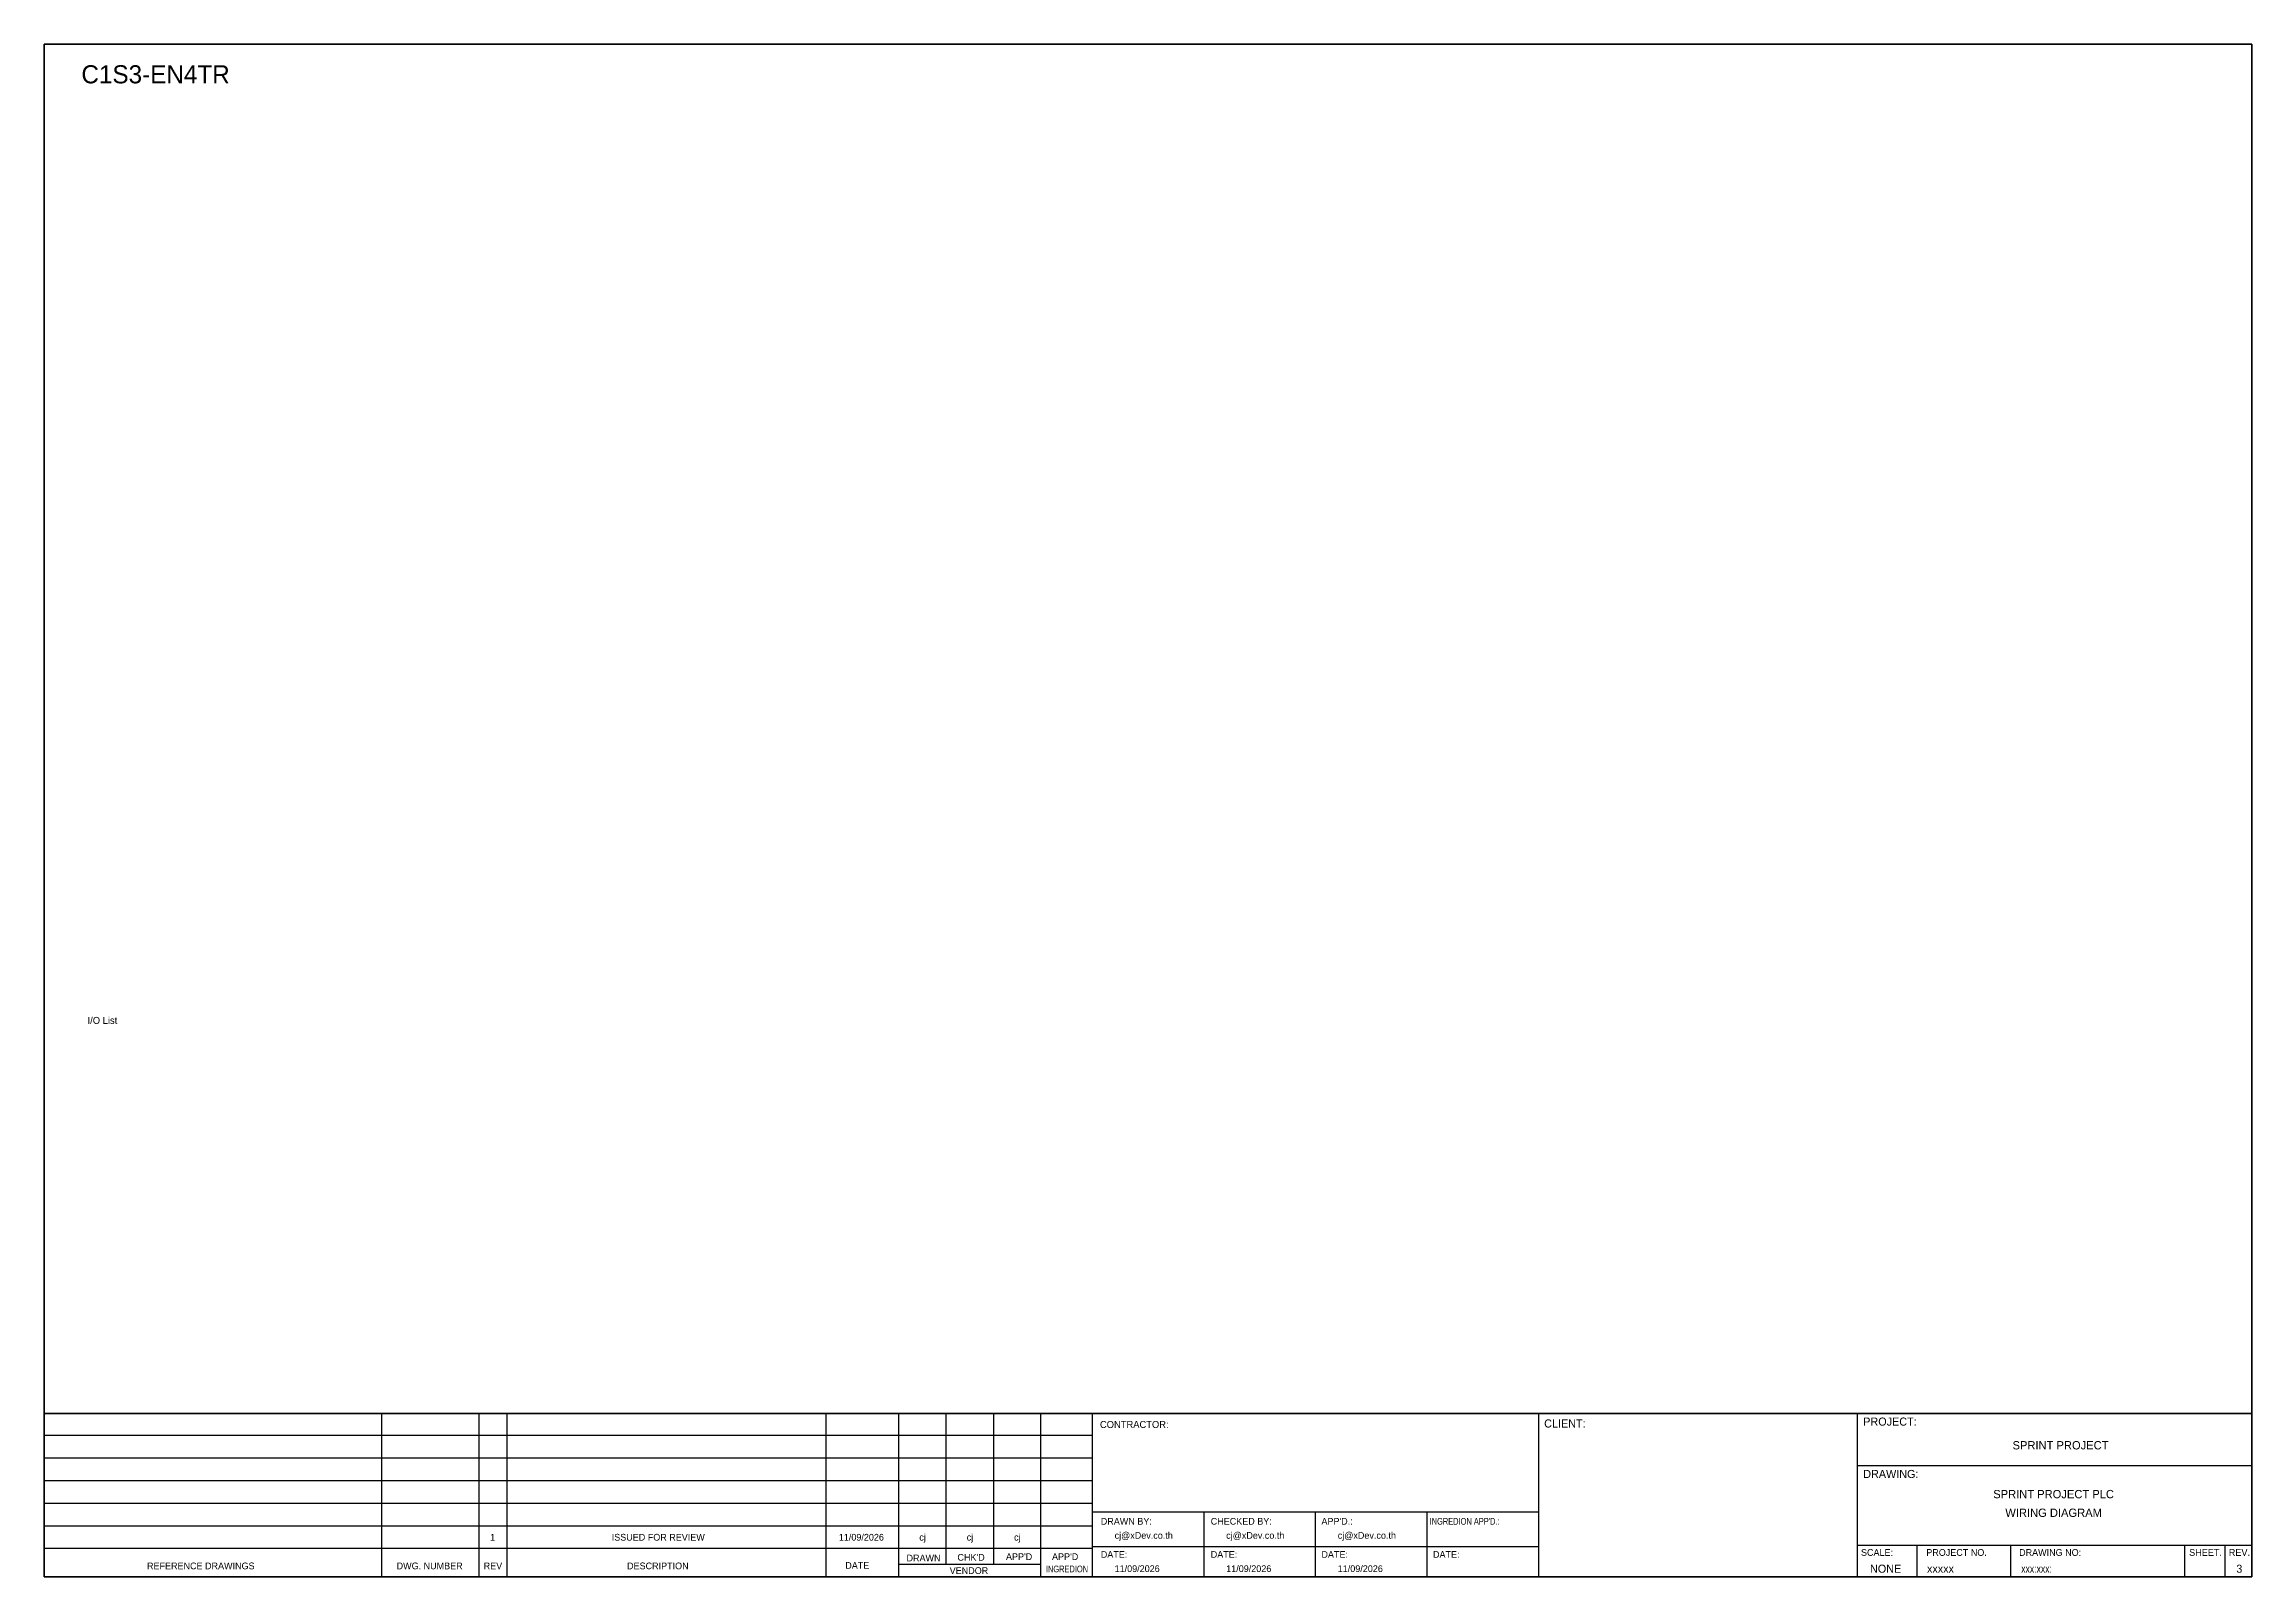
# Model space of a CAD drawing. Header units: metres. Extents: x 0 to 54213, y 0 to 2704.
# Drawn here: x 25160 to 29053, y 0 to 2704 of the extents above; entities that cross this region are included whole.
import ezdxf
from ezdxf.enums import TextEntityAlignment as Align

# ---------------------------------------------------------------- set-up
doc = ezdxf.new("R2010")
doc.units = ezdxf.units.M

msp = doc.modelspace()

# ---------------------------------------------------------------- linework, layer by layer
at = {"color": 4}
for p, q in [((28462.1, 56.1), (28462.1, 0)), ((28627.4, 56.1), (28627.4, 0))]:
    msp.add_line(p, q, dxfattribs=at)
at = {"color": 4, "ltscale": 0.5}
for p, q in [((28934.5, 56.1), (28934.5, 0)), ((28934.5, 56.1), (28934.5, 0)), ((29005.7, 56.1), (29005.7, 0)), ((29005.7, 56.1), (29005.7, 0))]:
    msp.add_line(p, q, dxfattribs=at)
at = {"layer": 'GT_1', "color": 4}
for p, q in [((25755.2, 0), (25755.2, 288.2)), ((25927.1, 0), (25927.1, 288.2)), ((25976.3, 0), (25976.3, 288.2)), ((26538.9, 0), (26538.9, 288.2)), ((26667.2, 0), (26667.2, 288.2)), ((26750.8, 21.8), (26750.8, 288.2)), ((26834.3, 21.8), (26834.3, 288.2)), ((26917.6, 0), (26917.6, 288.2)), ((27008.6, 0), (27008.6, 288.2)), ((27795.6, 0), (27795.6, 288.2)), ((28357.9, 0), (28357.9, 288.2)), ((28357.9, 0), (28357.9, 288.2)), ((28357.9, 0), (28357.9, 288.2)), ((27008.6, 249.3), (25159.8, 249.3)), ((27008.6, 209.5), (25159.8, 209.5)), ((27008.6, 169.6), (25159.8, 169.6)), ((27008.6, 129.7), (25159.8, 129.7)), ((27008.6, 89.7), (25159.8, 89.7)), ((27795.6, 114.3), (27008.6, 114.3)), ((27205.4, 0), (27205.4, 114.3)), ((27402.1, 0), (27402.1, 114.3)), ((27598.9, 0), (27598.9, 114.3)), ((27008.5, 49.8), (25159.8, 49.8)), ((27795.6, 52.9), (27008.6, 52.9)), ((28357.9, 56.1), (29053.1, 56.1)), ((26917.6, 21.8), (26667.2, 21.8))]:
    msp.add_line(p, q, dxfattribs=at)
at = {"layer": 'HELPPOINT', "color": 4, "lineweight": 35}
for p, q in [((25159.8, 0), (25159.8, 2704.2)), ((25159.8, 2704.2), (29053.1, 2704.2)), ((25159.8, 0), (25159.8, 2704.2)), ((25159.8, 2704.2), (29053.1, 2704.2)), ((29053.1, 2704.2), (29053.1, 0)), ((29053.1, 2704.2), (29053.1, 0)), ((29053.1, 0), (25159.8, 0)), ((29053.1, 0), (25159.8, 0))]:
    msp.add_line(p, q, dxfattribs=at)
at = {"layer": 'HELPPOINT', "color": 4}
for p, q in [((28357.9, 196.6), (29053.1, 196.6)), ((28357.9, 196.6), (29053.1, 196.6)), ((28357.9, 56.1), (29053.1, 56.1))]:
    msp.add_line(p, q, dxfattribs=at)
at = {"layer": 'MEMBER', "color": 4, "lineweight": 35}
msp.add_line((25159.8, 288.2), (29053.1, 288.2), dxfattribs=at)
msp.add_line((25159.8, 288.2), (29053.1, 288.2), dxfattribs=at)
at = {"layer": 'MEMBER', "color": 4}
for p, q in [((28357.9, 196.6), (29053.1, 196.6)), ((28357.9, 196.6), (29053.1, 196.6)), ((28357.9, 56.1), (29053.1, 56.1)), ((28357.9, 56.1), (29053.1, 56.1))]:
    msp.add_line(p, q, dxfattribs=at)

# ---------------------------------------------------------------- texts
at = {"color": 2}
msp.add_text('C1S3-EN4TR', height=32, dxfattribs=at).set_placement((25225.5, 2635))
at = {"color": 4, "ltscale": 100}
for s, p in [('SPRINT PROJECT', (28715.7, 232.2)), ('SPRINT PROJECT PLC', (28703.5, 146)), ('WIRING DIAGRAM', (28703.5, 113.1))]:
    msp.add_text(s, height=14.693, dxfattribs=at).set_placement(p, align=Align.MIDDLE_CENTER)
at = {"layer": 'GT_1', "color": 4}
for s, p in [('CLIENT:', (27805.1, 263.5)), ('PROJECT:', (28367.8, 266.8)), ('DRAWING:', (28367.8, 174.4))]:
    msp.add_text(s, height=14.25, dxfattribs=at).set_placement(p)
at = {"layer": 'MEMBER', "color": 4, "ltscale": 0.8}
for s, height, p in [('I/O List', 12.35, (25236.4, 975.6)), ('CONTRACTOR:', 12.35, (27021.7, 262.7)), ('DRAWN BY:', 11.88, (27023.2, 92.1)), ('cj@xDev.co.th', 11.875, (27047.6, 67.2)), ('CHECKED BY:', 11.875, (27217.1, 92.1)), ('cj@xDev.co.th', 11.875, (27244.4, 67.2)), ("APP'D.:", 11.88, (27412.3, 92.1)), ('cj@xDev.co.th', 11.875, (27441.1, 67.2)), ('DRAWN', 11.88, (26680.6, 27.3)), ("CHK'D", 11.88, (26770.4, 28.5)), ("APP'D", 11.88, (26856, 29.7)), ("APP'D", 11.88, (26937.2, 29.7)), ('DATE:', 11.88, (27023.2, 33.6)), ('DATE:', 11.88, (27217.1, 33.6)), ('DATE:', 11.88, (27412.3, 33.6)), ('DATE:', 11.88, (27609.1, 33.6)), ('SCALE:', 11.88, (28363.8, 37.1)), ('PROJECT NO.', 11.875, (28479, 37.1)), ('DRAWING NO:', 11.875, (28642.7, 37.1)), ('SHEET.', 12, (28942.5, 37.1)), ('REV.', 12, (29012.4, 37.1)), ('REFERENCE DRAWINGS', 11.875, (25341.2, 13.4)), ('DWG. NUMBER', 11.875, (25781.4, 13.4)), ('REV', 11.88, (25934.9, 13.4)), ('DESCRIPTION', 11.875, (26187.8, 13.4)), ('DATE', 11.88, (26572.6, 14.2)), ('VENDOR', 11.88, (26756.7, 5.1)), ('11/09/2026', 11.88, (27047.6, 8.5)), ('11/09/2026', 11.88, (27244.4, 8.5)), ('11/09/2026', 11.88, (27441.1, 8.5)), ('NONE', 14.23, (28379.8, 7.3)), ('xxxxx', 14.23, (28480.2, 7.3))]:
    msp.add_text(s, height=height, dxfattribs=at).set_placement(p)
at = {"layer": 'MEMBER', "color": 4, "ltscale": 0.8, "width": 0.8}
for s, height, p in [("INGREDION APP'D.:", 11.875, (27603.1, 92.1)), ('INGREDION', 11.88, (26926.4, 8)), ('xxx:xxx:', 14.23, (28646.4, 7.3))]:
    msp.add_text(s, height=height, dxfattribs=at).set_placement(p)
at = {"layer": 'MEMBER', "color": 4, "ltscale": 0.8}
for s, height, p in [('1', 11.9, (25950.7, 69.9)), ('ISSUED FOR REVIEW', 11.875, (26242.8, 69.9)), ('11/09/2026', 11.88, (26601, 69.9)), ('cj', 11.88, (26708.9, 69.9)), ('cj', 11.88, (26792.5, 69.9)), ('cj', 11.88, (26876, 69.9))]:
    msp.add_text(s, height=height, dxfattribs=at).set_placement(p, align=Align.MIDDLE_CENTER)
msp.add_text('3', height=14.2, dxfattribs=at).set_placement((29031, 7.3), align=Align.CENTER)

doc.saveas('drawing.dxf')
